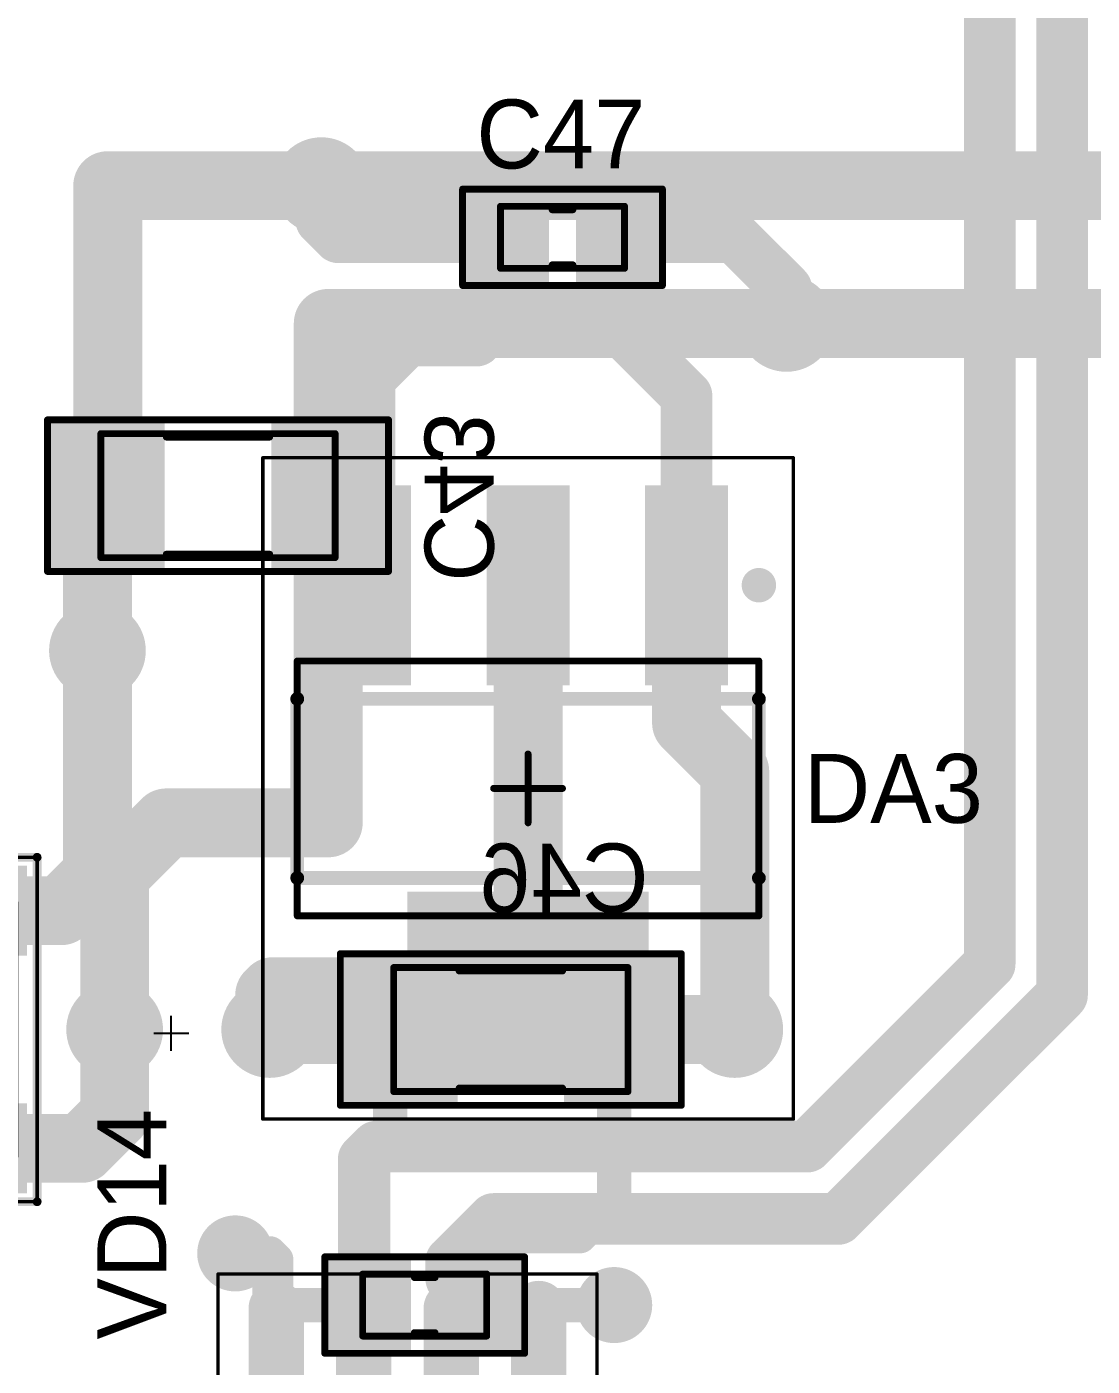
# Model space of a CAD drawing. Header units: millimetres. Extents: x 25 to 183, y 185 to 406.
# Drawn here: x 38.88 to 54.34, y 217.01 to 236.46 of the extents above; entities that cross this region are included whole.
import ezdxf

# ---------------------------------------------------------------- set-up
doc = ezdxf.new("R2010")
doc.units = ezdxf.units.MM
for name, color, linetype in [('BottomLayer', 5, 'Continuous'), ('BottomOverlay', 54, 'Continuous'), ('BottomPaste', 16, 'Continuous'), ('BottomSolder', 6, 'Continuous'), ('Mechanical13', 56, 'Continuous'), ('Mechanical15', 56, 'Continuous'), ('MultiLayer', 9, 'Continuous'), ('TopLayer', 1, 'Continuous'), ('TopOverlay', 2, 'Continuous'), ('TopPaste', 8, 'Continuous'), ('TopSolder', 216, 'Continuous'), ('ViaHoleLayer', 16, 'Continuous')]:
    doc.layers.add(name, color=color, linetype=linetype)

# ---------------------------------------------------------------- blocks, each defined once
blk = doc.blocks.new('SMD_C_0603_B_1886')
at = {"layer": 'BottomLayer'}
for points in [[(-1.3, 0.55), (-1.3, -0.55), (-0.3, 0.55), (-0.3, -0.55)], [(0.3, 0.55), (0.3, -0.55), (1.3, 0.55), (1.3, -0.55)]]:
    blk.add_solid(points, dxfattribs=at)
at = {"layer": 'BottomOverlay', "const_width": 0.1}
for points in [[(1.45, 0.7), (-1.45, 0.7)], [(-1.45, 0.7), (-1.45, -0.7)], [(1.45, 0.7), (1.45, -0.7)], [(0.15, 0.4), (-0.15, 0.4)], [(0.15, -0.4), (-0.15, -0.4)], [(1.45, -0.7), (-1.45, -0.7)]]:
    blk.add_lwpolyline(points, dxfattribs=at)
at = {"layer": 'BottomOverlay', "const_width": 0.05}
for points in [[(-1.475, 0.7, 1), (-1.425, 0.7, 1)], [(-1.475, 0.7, 1), (-1.425, 0.7, 1)], [(1.425, 0.7, 1), (1.475, 0.7, 1)], [(1.425, 0.7, 1), (1.475, 0.7, 1)], [(-0.175, 0.4, 1), (-0.125, 0.4, 1)], [(0.125, 0.4, 1), (0.175, 0.4, 1)], [(-0.175, -0.4, 1), (-0.125, -0.4, 1)], [(0.125, -0.4, 1), (0.175, -0.4, 1)], [(-1.475, -0.7, 1), (-1.425, -0.7, 1)], [(-1.475, -0.7, 1), (-1.425, -0.7, 1)], [(1.425, -0.7, 1), (1.475, -0.7, 1)], [(1.425, -0.7, 1), (1.475, -0.7, 1)]]:
    blk.add_lwpolyline(points, format="xyb", close=True, dxfattribs=at)
at = {"layer": 'BottomPaste'}
for points in [[(-1.3, 0.55), (-1.3, -0.55), (-0.3, 0.55), (-0.3, -0.55)], [(0.3, 0.55), (0.3, -0.55), (1.3, 0.55), (1.3, -0.55)]]:
    blk.add_solid(points, dxfattribs=at)
at = {"layer": 'BottomSolder'}
for points in [[(-1.402, 0.652), (-1.402, -0.652), (-0.198, 0.652), (-0.198, -0.652)], [(0.198, 0.652), (0.198, -0.652), (1.402, 0.652), (1.402, -0.652)]]:
    blk.add_solid(points, dxfattribs=at)
at = {"layer": 'Mechanical13', "const_width": 0.1}
for points in [[(0.9, 0.45), (-0.9, 0.45)], [(-0.9, 0.45), (-0.9, -0.45)], [(0.9, 0.45), (0.9, -0.45)], [(0.9, -0.45), (-0.9, -0.45)]]:
    blk.add_lwpolyline(points, dxfattribs=at)
at = {"layer": 'Mechanical13', "const_width": 0.05}
for points in [[(-0.925, 0.45, 1), (-0.875, 0.45, 1)], [(-0.925, 0.45, 1), (-0.875, 0.45, 1)], [(0.875, 0.45, 1), (0.925, 0.45, 1)], [(0.875, 0.45, 1), (0.925, 0.45, 1)], [(-0.925, -0.45, 1), (-0.875, -0.45, 1)], [(-0.925, -0.45, 1), (-0.875, -0.45, 1)], [(0.875, -0.45, 1), (0.925, -0.45, 1)], [(0.875, -0.45, 1), (0.925, -0.45, 1)]]:
    blk.add_lwpolyline(points, format="xyb", close=True, dxfattribs=at)
at = {"layer": 'Mechanical15', "const_width": 0.05}
for points in [[(1.45, 0.7), (-1.475, 0.7)], [(-1.475, 0.7), (-1.475, -0.7)], [(1.45, 0.7), (1.45, -0.7)], [(1.45, -0.7), (-1.475, -0.7)]]:
    blk.add_lwpolyline(points, dxfattribs=at)
at = {"layer": 'Mechanical15', "const_width": 0.025}
for points in [[(-1.488, 0.7, 1), (-1.463, 0.7, 1)], [(-1.488, 0.7, 1), (-1.463, 0.7, 1)], [(1.438, 0.7, 1), (1.462, 0.7, 1)], [(1.438, 0.7, 1), (1.462, 0.7, 1)], [(-1.488, -0.7, 1), (-1.463, -0.7, 1)], [(-1.488, -0.7, 1), (-1.463, -0.7, 1)], [(1.438, -0.7, 1), (1.462, -0.7, 1)], [(1.438, -0.7, 1), (1.462, -0.7, 1)]]:
    blk.add_lwpolyline(points, format="xyb", close=True, dxfattribs=at)
blk = doc.blocks.new('SMD_C_1206_B_1893')
at = {"layer": 'BottomLayer'}
for points in [[(-2.325, 0.95), (-2.325, -0.95), (-0.875, 0.95), (-0.875, -0.95)], [(0.875, 0.95), (0.875, -0.95), (2.325, 0.95), (2.325, -0.95)]]:
    blk.add_solid(points, dxfattribs=at)
at = {"layer": 'BottomOverlay', "const_width": 0.1}
for points in [[(2.475, 1.1), (-2.475, 1.1)], [(-2.475, 1.1), (-2.475, -1.1)], [(2.475, 1.1), (2.475, -1.1)], [(0.75, 0.85), (-0.75, 0.85)], [(0.75, -0.85), (-0.75, -0.85)], [(2.475, -1.1), (-2.475, -1.1)]]:
    blk.add_lwpolyline(points, dxfattribs=at)
at = {"layer": 'BottomOverlay', "const_width": 0.05}
for points in [[(-2.5, 1.1, 1), (-2.45, 1.1, 1)], [(-2.5, 1.1, 1), (-2.45, 1.1, 1)], [(2.45, 1.1, 1), (2.5, 1.1, 1)], [(2.45, 1.1, 1), (2.5, 1.1, 1)], [(-0.775, 0.85, 1), (-0.725, 0.85, 1)], [(0.725, 0.85, 1), (0.775, 0.85, 1)], [(-0.775, -0.85, 1), (-0.725, -0.85, 1)], [(0.725, -0.85, 1), (0.775, -0.85, 1)], [(-2.5, -1.1, 1), (-2.45, -1.1, 1)], [(-2.5, -1.1, 1), (-2.45, -1.1, 1)], [(2.45, -1.1, 1), (2.5, -1.1, 1)], [(2.45, -1.1, 1), (2.5, -1.1, 1)]]:
    blk.add_lwpolyline(points, format="xyb", close=True, dxfattribs=at)
at = {"layer": 'BottomPaste'}
for points in [[(-2.325, 0.95), (-2.325, -0.95), (-0.875, 0.95), (-0.875, -0.95)], [(0.875, 0.95), (0.875, -0.95), (2.325, 0.95), (2.325, -0.95)]]:
    blk.add_solid(points, dxfattribs=at)
at = {"layer": 'BottomSolder'}
for points in [[(-2.427, 1.052), (-2.427, -1.052), (-0.773, 1.052), (-0.773, -1.052)], [(0.773, 1.052), (0.773, -1.052), (2.427, 1.052), (2.427, -1.052)]]:
    blk.add_solid(points, dxfattribs=at)
at = {"layer": 'Mechanical13', "const_width": 0.1}
for points in [[(1.7, 0.9), (-1.7, 0.9)], [(-1.7, 0.9), (-1.7, -0.9)], [(1.7, 0.9), (1.7, -0.9)], [(1.7, -0.9), (-1.7, -0.9)]]:
    blk.add_lwpolyline(points, dxfattribs=at)
at = {"layer": 'Mechanical13', "const_width": 0.05}
for points in [[(-1.725, 0.9, 1), (-1.675, 0.9, 1)], [(-1.725, 0.9, 1), (-1.675, 0.9, 1)], [(1.675, 0.9, 1), (1.725, 0.9, 1)], [(1.675, 0.9, 1), (1.725, 0.9, 1)], [(-1.725, -0.9, 1), (-1.675, -0.9, 1)], [(-1.725, -0.9, 1), (-1.675, -0.9, 1)], [(1.675, -0.9, 1), (1.725, -0.9, 1)], [(1.675, -0.9, 1), (1.725, -0.9, 1)]]:
    blk.add_lwpolyline(points, format="xyb", close=True, dxfattribs=at)
at = {"layer": 'Mechanical15', "const_width": 0.05}
for points in [[(2.475, 1.1), (-2.5, 1.1)], [(-2.5, 1.1), (-2.5, -1.1)], [(2.475, 1.1), (2.475, -1.1)], [(2.475, -1.1), (-2.5, -1.1)]]:
    blk.add_lwpolyline(points, dxfattribs=at)
at = {"layer": 'Mechanical15', "const_width": 0.025}
for points in [[(-2.512, 1.1, 1), (-2.488, 1.1, 1)], [(-2.512, 1.1, 1), (-2.488, 1.1, 1)], [(2.462, 1.1, 1), (2.487, 1.1, 1)], [(2.462, 1.1, 1), (2.487, 1.1, 1)], [(-2.512, -1.1, 1), (-2.488, -1.1, 1)], [(-2.512, -1.1, 1), (-2.488, -1.1, 1)], [(2.462, -1.1, 1), (2.487, -1.1, 1)], [(2.462, -1.1, 1), (2.487, -1.1, 1)]]:
    blk.add_lwpolyline(points, format="xyb", close=True, dxfattribs=at)
blk = doc.blocks.new('SMD_C_0603_1894')
at = {"layer": 'Mechanical13', "const_width": 0.1}
for points in [[(0.9, 0.45), (-0.9, 0.45)], [(-0.9, 0.45), (-0.9, -0.45)], [(0.9, 0.45), (0.9, -0.45)], [(0.9, -0.45), (-0.9, -0.45)]]:
    blk.add_lwpolyline(points, dxfattribs=at)
at = {"layer": 'Mechanical13', "const_width": 0.05}
for points in [[(-0.925, 0.45, 1), (-0.875, 0.45, 1)], [(-0.925, 0.45, 1), (-0.875, 0.45, 1)], [(0.875, 0.45, 1), (0.925, 0.45, 1)], [(0.875, 0.45, 1), (0.925, 0.45, 1)], [(-0.925, -0.45, 1), (-0.875, -0.45, 1)], [(-0.925, -0.45, 1), (-0.875, -0.45, 1)], [(0.875, -0.45, 1), (0.925, -0.45, 1)], [(0.875, -0.45, 1), (0.925, -0.45, 1)]]:
    blk.add_lwpolyline(points, format="xyb", close=True, dxfattribs=at)
at = {"layer": 'Mechanical15', "const_width": 0.05}
for points in [[(1.45, 0.7), (-1.475, 0.7)], [(-1.475, 0.7), (-1.475, -0.7)], [(1.45, 0.7), (1.45, -0.7)], [(1.45, -0.7), (-1.475, -0.7)]]:
    blk.add_lwpolyline(points, dxfattribs=at)
at = {"layer": 'Mechanical15', "const_width": 0.025}
for points in [[(-1.488, 0.7, 1), (-1.463, 0.7, 1)], [(-1.488, 0.7, 1), (-1.463, 0.7, 1)], [(1.438, 0.7, 1), (1.462, 0.7, 1)], [(1.438, 0.7, 1), (1.462, 0.7, 1)], [(-1.488, -0.7, 1), (-1.463, -0.7, 1)], [(-1.488, -0.7, 1), (-1.463, -0.7, 1)], [(1.438, -0.7, 1), (1.462, -0.7, 1)], [(1.438, -0.7, 1), (1.462, -0.7, 1)]]:
    blk.add_lwpolyline(points, format="xyb", close=True, dxfattribs=at)
at = {"layer": 'TopLayer'}
for points in [[(-0.3, -0.55), (-0.3, 0.55), (-1.3, -0.55), (-1.3, 0.55)], [(1.3, -0.55), (1.3, 0.55), (0.3, -0.55), (0.3, 0.55)]]:
    blk.add_solid(points, dxfattribs=at)
at = {"layer": 'TopOverlay', "const_width": 0.1}
for points in [[(1.45, 0.7), (-1.45, 0.7)], [(-1.45, 0.7), (-1.45, -0.7)], [(1.45, 0.7), (1.45, -0.7)], [(0.15, 0.4), (-0.15, 0.4)], [(0.15, -0.4), (-0.15, -0.4)], [(1.45, -0.7), (-1.45, -0.7)]]:
    blk.add_lwpolyline(points, dxfattribs=at)
at = {"layer": 'TopOverlay', "const_width": 0.05}
for points in [[(-1.475, 0.7, 1), (-1.425, 0.7, 1)], [(-1.475, 0.7, 1), (-1.425, 0.7, 1)], [(1.425, 0.7, 1), (1.475, 0.7, 1)], [(1.425, 0.7, 1), (1.475, 0.7, 1)], [(-0.175, 0.4, 1), (-0.125, 0.4, 1)], [(0.125, 0.4, 1), (0.175, 0.4, 1)], [(-0.175, -0.4, 1), (-0.125, -0.4, 1)], [(0.125, -0.4, 1), (0.175, -0.4, 1)], [(-1.475, -0.7, 1), (-1.425, -0.7, 1)], [(-1.475, -0.7, 1), (-1.425, -0.7, 1)], [(1.425, -0.7, 1), (1.475, -0.7, 1)], [(1.425, -0.7, 1), (1.475, -0.7, 1)]]:
    blk.add_lwpolyline(points, format="xyb", close=True, dxfattribs=at)
at = {"layer": 'TopPaste'}
for points in [[(-0.3, -0.55), (-0.3, 0.55), (-1.3, -0.55), (-1.3, 0.55)], [(1.3, -0.55), (1.3, 0.55), (0.3, -0.55), (0.3, 0.55)]]:
    blk.add_solid(points, dxfattribs=at)
at = {"layer": 'TopSolder'}
for points in [[(-0.198, -0.652), (-0.198, 0.652), (-1.402, -0.652), (-1.402, 0.652)], [(1.402, -0.652), (1.402, 0.652), (0.198, -0.652), (0.198, 0.652)]]:
    blk.add_solid(points, dxfattribs=at)
blk = doc.blocks.new('SOT_223_M_1911')
at = {"layer": 'Mechanical13', "const_width": 0.1}
for points in [[(-1.85, -3.35), (-1.85, 3.35)], [(1.85, 3.35), (-1.85, 3.35)], [(1.85, -3.35), (1.85, 3.35)], [(1.85, -3.35), (-1.85, -3.35)]]:
    blk.add_lwpolyline(points, dxfattribs=at)
at = {"layer": 'Mechanical13', "const_width": 0.05}
for points in [[(-1.875, 3.35, 1), (-1.825, 3.35, 1)], [(-1.875, 3.35, 1), (-1.825, 3.35, 1)], [(1.825, 3.35, 1), (1.875, 3.35, 1)], [(1.825, 3.35, 1), (1.875, 3.35, 1)], [(-1.875, -3.35, 1), (-1.825, -3.35, 1)], [(-1.875, -3.35, 1), (-1.825, -3.35, 1)], [(1.825, -3.35, 1), (1.875, -3.35, 1)], [(1.825, -3.35, 1), (1.875, -3.35, 1)]]:
    blk.add_lwpolyline(points, format="xyb", close=True, dxfattribs=at)
at = {"layer": 'Mechanical15'}
for points, const_width in [([(-4.8, -3.85), (-4.8, 3.85)], 0.05), ([(4.8, 3.85), (-4.8, 3.85)], 0.05), ([(4.8, -3.85), (4.8, 3.85)], 0.05), ([(0, -0.5), (0, 0.5)], 0.1), ([(0.5, 0), (-0.5, 0)], 0.1), ([(4.8, -3.85), (-4.8, -3.85)], 0.05)]:
    blk.add_lwpolyline(points, dxfattribs=dict(at, const_width=const_width))
for points, const_width in [([(-4.812, 3.85, 1), (-4.787, 3.85, 1)], 0.025), ([(-4.812, 3.85, 1), (-4.787, 3.85, 1)], 0.025), ([(4.788, 3.85, 1), (4.812, 3.85, 1)], 0.025), ([(4.788, 3.85, 1), (4.812, 3.85, 1)], 0.025), ([(-0.025, 0.5, 1), (0.025, 0.5, 1)], 0.05), ([(-0.525, 0, 1), (-0.475, 0, 1)], 0.05), ([(0.475, 0, 1), (0.525, 0, 1)], 0.05), ([(-0.025, -0.5, 1), (0.025, -0.5, 1)], 0.05), ([(-4.812, -3.85, 1), (-4.787, -3.85, 1)], 0.025), ([(-4.812, -3.85, 1), (-4.787, -3.85, 1)], 0.025), ([(4.788, -3.85, 1), (4.812, -3.85, 1)], 0.025), ([(4.788, -3.85, 1), (4.812, -3.85, 1)], 0.025)]:
    blk.add_lwpolyline(points, format="xyb", close=True, dxfattribs=dict(at, const_width=const_width))
at = {"layer": 'TopLayer'}
for points in [[(-1.6, 1.8), (-1.6, 2.8), (-4.3, 1.8), (-4.3, 2.8)], [(4.3, -1.65), (4.3, 1.65), (1.6, -1.65), (1.6, 1.65)], [(-1.6, -0.5), (-1.6, 0.5), (-4.3, -0.5), (-4.3, 0.5)], [(-1.6, -2.8), (-1.6, -1.8), (-4.3, -2.8), (-4.3, -1.8)]]:
    blk.add_solid(points, dxfattribs=at)
at = {"layer": 'TopOverlay'}
for points, const_width in [([(-2.825, 3.35, 1), (-3.075, 3.35, 1)], 0.25), ([(-3.137, 3.35, 1), (-3.013, 3.35, 1)], 0.125), ([(-2.887, 3.35, 1), (-2.762, 3.35, 1)], 0.125), ([(-1.35, 3.35, 1), (-1.25, 3.35, 1)], 0.1), ([(-1.35, 3.35, 1), (-1.25, 3.35, 1)], 0.1), ([(1.25, 3.35, 1), (1.35, 3.35, 1)], 0.1), ([(1.25, 3.35, 1), (1.35, 3.35, 1)], 0.1), ([(-1.35, -3.35, 1), (-1.25, -3.35, 1)], 0.1), ([(-1.35, -3.35, 1), (-1.25, -3.35, 1)], 0.1), ([(1.25, -3.35, 1), (1.35, -3.35, 1)], 0.1), ([(1.25, -3.35, 1), (1.35, -3.35, 1)], 0.1)]:
    blk.add_lwpolyline(points, format="xyb", close=True, dxfattribs=dict(at, const_width=const_width))
at = {"layer": 'TopOverlay', "const_width": 0.2}
for points in [[(-1.3, -3.35), (-1.3, 3.35)], [(1.3, 3.35), (-1.3, 3.35)], [(1.3, -3.35), (1.3, 3.35)], [(1.3, -3.35), (-1.3, -3.35)]]:
    blk.add_lwpolyline(points, dxfattribs=at)
at = {"layer": 'TopPaste'}
for points in [[(-1.6, 1.8), (-1.6, 2.8), (-4.3, 1.8), (-4.3, 2.8)], [(4.3, -1.65), (4.3, 1.65), (1.6, -1.65), (1.6, 1.65)], [(-1.6, -0.5), (-1.6, 0.5), (-4.3, -0.5), (-4.3, 0.5)], [(-1.6, -2.8), (-1.6, -1.8), (-4.3, -2.8), (-4.3, -1.8)]]:
    blk.add_solid(points, dxfattribs=at)
at = {"layer": 'TopSolder'}
for points in [[(-1.498, 1.698), (-1.498, 2.902), (-4.402, 1.698), (-4.402, 2.902)], [(4.402, -1.752), (4.402, 1.752), (1.498, -1.752), (1.498, 1.752)], [(-1.498, -0.602), (-1.498, 0.602), (-4.402, -0.602), (-4.402, 0.602)], [(-1.498, -2.902), (-1.498, -1.698), (-4.402, -2.902), (-4.402, -1.698)]]:
    blk.add_solid(points, dxfattribs=at)
blk = doc.blocks.new('SOIC_8_1915')
at = {"layer": 'Mechanical13', "const_width": 0.1}
for points in [[(-2, 2.5), (-2, -2.5)], [(-2, 2.5), (2, 2.5)], [(2, 2.5), (2, -2.5)], [(-2, -2.5), (2, -2.5)]]:
    blk.add_lwpolyline(points, dxfattribs=at)
at = {"layer": 'Mechanical13'}
for points, const_width in [([(-2.025, 2.5, 1), (-1.975, 2.5, 1)], 0.05), ([(-2.025, 2.5, 1), (-1.975, 2.5, 1)], 0.05), ([(1.975, 2.5, 1), (2.025, 2.5, 1)], 0.05), ([(1.975, 2.5, 1), (2.025, 2.5, 1)], 0.05), ([(-0.6, 1.6, 1), (-1.6, 1.6, 1)], 0.1), ([(-1.625, 1.6, 1), (-1.575, 1.6, 1)], 0.05), ([(-0.625, 1.6, 1), (-0.575, 1.6, 1)], 0.05), ([(-2.025, -2.5, 1), (-1.975, -2.5, 1)], 0.05), ([(-2.025, -2.5, 1), (-1.975, -2.5, 1)], 0.05), ([(1.975, -2.5, 1), (2.025, -2.5, 1)], 0.05), ([(1.975, -2.5, 1), (2.025, -2.5, 1)], 0.05)]:
    blk.add_lwpolyline(points, format="xyb", close=True, dxfattribs=dict(at, const_width=const_width))
at = {"layer": 'Mechanical15'}
for points, const_width in [([(-3.7, 2.75), (-3.7, -2.75)], 0.05), ([(-3.7, 2.75), (3.7, 2.75)], 0.05), ([(3.7, 2.75), (3.7, -2.75)], 0.05), ([(0, 0.5), (0, -0.5)], 0.1), ([(-0.5, 0), (0.5, 0)], 0.1), ([(-3.7, -2.75), (3.7, -2.75)], 0.05)]:
    blk.add_lwpolyline(points, dxfattribs=dict(at, const_width=const_width))
for points, const_width in [([(-3.712, 2.75, 1), (-3.688, 2.75, 1)], 0.025), ([(-3.712, 2.75, 1), (-3.688, 2.75, 1)], 0.025), ([(3.688, 2.75, 1), (3.712, 2.75, 1)], 0.025), ([(3.688, 2.75, 1), (3.712, 2.75, 1)], 0.025), ([(-0.025, 0.5, 1), (0.025, 0.5, 1)], 0.05), ([(-0.525, 0, 1), (-0.475, 0, 1)], 0.05), ([(0.475, 0, 1), (0.525, 0, 1)], 0.05), ([(-0.025, -0.5, 1), (0.025, -0.5, 1)], 0.05), ([(-3.712, -2.75, 1), (-3.688, -2.75, 1)], 0.025), ([(-3.712, -2.75, 1), (-3.688, -2.75, 1)], 0.025), ([(3.688, -2.75, 1), (3.712, -2.75, 1)], 0.025), ([(3.688, -2.75, 1), (3.712, -2.75, 1)], 0.025)]:
    blk.add_lwpolyline(points, format="xyb", close=True, dxfattribs=dict(at, const_width=const_width))
at = {"layer": 'TopLayer', "const_width": 0.6}
for points in [[(2.25, 1.905), (3.2, 1.905)], [(-3.2, 0.635), (-2.25, 0.635)], [(2.25, 0.635), (3.2, 0.635)], [(-3.2, -0.635), (-2.25, -0.635)], [(2.25, -0.635), (3.2, -0.635)], [(-3.2, -1.905), (-2.25, -1.905)], [(2.25, -1.905), (3.2, -1.905)]]:
    blk.add_lwpolyline(points, dxfattribs=at)
at = {"layer": 'TopLayer', "const_width": 0.3}
for points in [[(2.1, 1.905, 1), (2.4, 1.905, 1)], [(3.05, 1.905, 1), (3.35, 1.905, 1)], [(-3.35, 0.635, 1), (-3.05, 0.635, 1)], [(-2.4, 0.635, 1), (-2.1, 0.635, 1)], [(2.1, 0.635, 1), (2.4, 0.635, 1)], [(3.05, 0.635, 1), (3.35, 0.635, 1)], [(-3.35, -0.635, 1), (-3.05, -0.635, 1)], [(-2.4, -0.635, 1), (-2.1, -0.635, 1)], [(2.1, -0.635, 1), (2.4, -0.635, 1)], [(3.05, -0.635, 1), (3.35, -0.635, 1)], [(-3.35, -1.905, 1), (-3.05, -1.905, 1)], [(-2.4, -1.905, 1), (-2.1, -1.905, 1)], [(2.1, -1.905, 1), (2.4, -1.905, 1)], [(3.05, -1.905, 1), (3.35, -1.905, 1)]]:
    blk.add_lwpolyline(points, format="xyb", close=True, dxfattribs=at)
at = {"layer": 'TopLayer'}
blk.add_solid([(-1.95, 1.605), (-1.95, 2.205), (-3.5, 1.605), (-3.5, 2.205)], dxfattribs=at)
at = {"layer": 'TopOverlay'}
for points, const_width in [([(-2.6, 2.755, 1), (-2.85, 2.755, 1)], 0.25), ([(-2.913, 2.755, 1), (-2.788, 2.755, 1)], 0.125), ([(-2.662, 2.755, 1), (-2.538, 2.755, 1)], 0.125), ([(-1.65, 2.5, 1), (-1.55, 2.5, 1)], 0.1), ([(-1.65, 2.5, 1), (-1.55, 2.5, 1)], 0.1), ([(1.55, 2.5, 1), (1.65, 2.5, 1)], 0.1), ([(1.55, 2.5, 1), (1.65, 2.5, 1)], 0.1), ([(-0.3, 1.5, 1), (-0.9, 1.5, 1)], 0.6), ([(-1.05, 1.5, 1), (-0.75, 1.5, 1)], 0.3), ([(-0.45, 1.5, 1), (-0.15, 1.5, 1)], 0.3), ([(-1.65, -2.5, 1), (-1.55, -2.5, 1)], 0.1), ([(-1.65, -2.5, 1), (-1.55, -2.5, 1)], 0.1), ([(1.55, -2.5, 1), (1.65, -2.5, 1)], 0.1), ([(1.55, -2.5, 1), (1.65, -2.5, 1)], 0.1)]:
    blk.add_lwpolyline(points, format="xyb", close=True, dxfattribs=dict(at, const_width=const_width))
at = {"layer": 'TopOverlay', "const_width": 0.2}
for points in [[(-1.6, 2.5), (-1.6, -2.5)], [(-1.6, 2.5), (1.6, 2.5)], [(1.6, 2.5), (1.6, -2.5)], [(-1.6, -2.5), (1.6, -2.5)]]:
    blk.add_lwpolyline(points, dxfattribs=at)
at = {"layer": 'TopPaste', "const_width": 0.6}
for points in [[(2.25, 1.905), (3.2, 1.905)], [(-3.2, 0.635), (-2.25, 0.635)], [(2.25, 0.635), (3.2, 0.635)], [(-3.2, -0.635), (-2.25, -0.635)], [(2.25, -0.635), (3.2, -0.635)], [(-3.2, -1.905), (-2.25, -1.905)], [(2.25, -1.905), (3.2, -1.905)]]:
    blk.add_lwpolyline(points, dxfattribs=at)
at = {"layer": 'TopPaste', "const_width": 0.3}
for points in [[(2.1, 1.905, 1), (2.4, 1.905, 1)], [(3.05, 1.905, 1), (3.35, 1.905, 1)], [(-3.35, 0.635, 1), (-3.05, 0.635, 1)], [(-2.4, 0.635, 1), (-2.1, 0.635, 1)], [(2.1, 0.635, 1), (2.4, 0.635, 1)], [(3.05, 0.635, 1), (3.35, 0.635, 1)], [(-3.35, -0.635, 1), (-3.05, -0.635, 1)], [(-2.4, -0.635, 1), (-2.1, -0.635, 1)], [(2.1, -0.635, 1), (2.4, -0.635, 1)], [(3.05, -0.635, 1), (3.35, -0.635, 1)], [(-3.35, -1.905, 1), (-3.05, -1.905, 1)], [(-2.4, -1.905, 1), (-2.1, -1.905, 1)], [(2.1, -1.905, 1), (2.4, -1.905, 1)], [(3.05, -1.905, 1), (3.35, -1.905, 1)]]:
    blk.add_lwpolyline(points, format="xyb", close=True, dxfattribs=at)
at = {"layer": 'TopPaste'}
blk.add_solid([(-1.95, 1.605), (-1.95, 2.205), (-3.5, 1.605), (-3.5, 2.205)], dxfattribs=at)
at = {"layer": 'TopSolder', "const_width": 0.803}
for points in [[(2.25, 1.905), (3.2, 1.905)], [(-3.2, 0.635), (-2.25, 0.635)], [(2.25, 0.635), (3.2, 0.635)], [(-3.2, -0.635), (-2.25, -0.635)], [(2.25, -0.635), (3.2, -0.635)], [(-3.2, -1.905), (-2.25, -1.905)], [(2.25, -1.905), (3.2, -1.905)]]:
    blk.add_lwpolyline(points, dxfattribs=at)
at = {"layer": 'TopSolder', "const_width": 0.402}
for points in [[(2.049, 1.905, 1), (2.451, 1.905, 1)], [(2.999, 1.905, 1), (3.401, 1.905, 1)], [(-3.401, 0.635, 1), (-2.999, 0.635, 1)], [(-2.451, 0.635, 1), (-2.049, 0.635, 1)], [(2.049, 0.635, 1), (2.451, 0.635, 1)], [(2.999, 0.635, 1), (3.401, 0.635, 1)], [(-3.401, -0.635, 1), (-2.999, -0.635, 1)], [(-2.451, -0.635, 1), (-2.049, -0.635, 1)], [(2.049, -0.635, 1), (2.451, -0.635, 1)], [(2.999, -0.635, 1), (3.401, -0.635, 1)], [(-3.401, -1.905, 1), (-2.999, -1.905, 1)], [(-2.451, -1.905, 1), (-2.049, -1.905, 1)], [(2.049, -1.905, 1), (2.451, -1.905, 1)], [(2.999, -1.905, 1), (3.401, -1.905, 1)]]:
    blk.add_lwpolyline(points, format="xyb", close=True, dxfattribs=at)
at = {"layer": 'TopSolder'}
blk.add_solid([(-1.848, 1.503), (-1.848, 2.307), (-3.602, 1.503), (-3.602, 2.307)], dxfattribs=at)
blk = doc.blocks.new('SOD80C_1938')
at = {"layer": 'Mechanical13', "const_width": 0.1}
for points in [[(-1.85, 0.8), (-1.85, -0.8)], [(-1.85, 0.8), (1.85, 0.8)], [(1.85, 0.8), (1.85, -0.8)], [(-1.85, -0.8), (1.85, -0.8)]]:
    blk.add_lwpolyline(points, dxfattribs=at)
at = {"layer": 'Mechanical13', "const_width": 0.05}
for points in [[(-1.875, 0.8, 1), (-1.825, 0.8, 1)], [(-1.875, 0.8, 1), (-1.825, 0.8, 1)], [(1.825, 0.8, 1), (1.875, 0.8, 1)], [(1.825, 0.8, 1), (1.875, 0.8, 1)], [(-1.875, -0.8, 1), (-1.825, -0.8, 1)], [(-1.875, -0.8, 1), (-1.825, -0.8, 1)], [(1.825, -0.8, 1), (1.875, -0.8, 1)], [(1.825, -0.8, 1), (1.875, -0.8, 1)]]:
    blk.add_lwpolyline(points, format="xyb", close=True, dxfattribs=at)
at = {"layer": 'Mechanical15'}
for points, const_width in [([(-2.5, 1.125), (-2.5, -1.125)], 0.05), ([(-2.5, 1.125), (2.5, 1.125)], 0.05), ([(2.5, 1.125), (2.5, -1.125)], 0.05), ([(0, 0.5), (0, -0.5)], 0.1), ([(-0.5, 0), (0.5, 0)], 0.1), ([(-2.5, -1.125), (2.5, -1.125)], 0.05)]:
    blk.add_lwpolyline(points, dxfattribs=dict(at, const_width=const_width))
for points, const_width in [([(-2.512, 1.125, 1), (-2.488, 1.125, 1)], 0.025), ([(-2.512, 1.125, 1), (-2.488, 1.125, 1)], 0.025), ([(2.488, 1.125, 1), (2.512, 1.125, 1)], 0.025), ([(2.488, 1.125, 1), (2.512, 1.125, 1)], 0.025), ([(-0.025, 0.5, 1), (0.025, 0.5, 1)], 0.05), ([(-0.525, 0, 1), (-0.475, 0, 1)], 0.05), ([(0.475, 0, 1), (0.525, 0, 1)], 0.05), ([(-0.025, -0.5, 1), (0.025, -0.5, 1)], 0.05), ([(-2.512, -1.125, 1), (-2.488, -1.125, 1)], 0.025), ([(-2.512, -1.125, 1), (-2.488, -1.125, 1)], 0.025), ([(2.488, -1.125, 1), (2.512, -1.125, 1)], 0.025), ([(2.488, -1.125, 1), (2.512, -1.125, 1)], 0.025)]:
    blk.add_lwpolyline(points, format="xyb", close=True, dxfattribs=dict(at, const_width=const_width))
at = {"layer": 'TopLayer'}
for points in [[(-1.175, -0.875), (-1.175, 0.875), (-2.275, -0.875), (-2.275, 0.875)], [(2.275, -0.875), (2.275, 0.875), (1.175, -0.875), (1.175, 0.875)]]:
    blk.add_solid(points, dxfattribs=at)
at = {"layer": 'TopOverlay'}
for p, q in [((-0.056, -3.325), (-0.056, -2.817)), ((-0.31, -3.071), (0.198, -3.071))]:
    blk.add_line(p, q, dxfattribs=at)
at = {"layer": 'TopOverlay', "const_width": 0.127}
for points in [[(-2.5, 1.125), (-2.5, -1.125)], [(-2.5, 1.125), (2.5, 1.125)], [(2.5, 1.125), (2.5, -1.125)], [(-2.5, -1.125), (2.5, -1.125)]]:
    blk.add_lwpolyline(points, dxfattribs=at)
at = {"layer": 'TopOverlay', "const_width": 0.0635}
for points in [[(-2.532, 1.125, 1), (-2.468, 1.125, 1)], [(-2.532, 1.125, 1), (-2.468, 1.125, 1)], [(2.468, 1.125, 1), (2.532, 1.125, 1)], [(2.468, 1.125, 1), (2.532, 1.125, 1)], [(-2.532, -1.125, 1), (-2.468, -1.125, 1)], [(-2.532, -1.125, 1), (-2.468, -1.125, 1)], [(2.468, -1.125, 1), (2.532, -1.125, 1)], [(2.468, -1.125, 1), (2.532, -1.125, 1)]]:
    blk.add_lwpolyline(points, format="xyb", close=True, dxfattribs=at)
at = {"layer": 'TopPaste'}
for points in [[(-1.175, -0.875), (-1.175, 0.875), (-2.275, -0.875), (-2.275, 0.875)], [(2.275, -0.875), (2.275, 0.875), (1.175, -0.875), (1.175, 0.875)]]:
    blk.add_solid(points, dxfattribs=at)
at = {"layer": 'TopSolder'}
for points in [[(-1.073, -0.977), (-1.073, 0.977), (-2.377, -0.977), (-2.377, 0.977)], [(2.377, -0.977), (2.377, 0.977), (1.073, -0.977), (1.073, 0.977)]]:
    blk.add_solid(points, dxfattribs=at)
blk = doc.blocks.new('SMD_C_1206_B_1948')
at = {"layer": 'BottomLayer'}
for points in [[(-2.325, 0.95), (-2.325, -0.95), (-0.875, 0.95), (-0.875, -0.95)], [(0.875, 0.95), (0.875, -0.95), (2.325, 0.95), (2.325, -0.95)]]:
    blk.add_solid(points, dxfattribs=at)
at = {"layer": 'BottomOverlay', "const_width": 0.1}
for points in [[(2.475, 1.1), (-2.475, 1.1)], [(-2.475, 1.1), (-2.475, -1.1)], [(2.475, 1.1), (2.475, -1.1)], [(0.75, 0.85), (-0.75, 0.85)], [(0.75, -0.85), (-0.75, -0.85)], [(2.475, -1.1), (-2.475, -1.1)]]:
    blk.add_lwpolyline(points, dxfattribs=at)
at = {"layer": 'BottomOverlay', "const_width": 0.05}
for points in [[(-2.5, 1.1, 1), (-2.45, 1.1, 1)], [(-2.5, 1.1, 1), (-2.45, 1.1, 1)], [(2.45, 1.1, 1), (2.5, 1.1, 1)], [(2.45, 1.1, 1), (2.5, 1.1, 1)], [(-0.775, 0.85, 1), (-0.725, 0.85, 1)], [(0.725, 0.85, 1), (0.775, 0.85, 1)], [(-0.775, -0.85, 1), (-0.725, -0.85, 1)], [(0.725, -0.85, 1), (0.775, -0.85, 1)], [(-2.5, -1.1, 1), (-2.45, -1.1, 1)], [(-2.5, -1.1, 1), (-2.45, -1.1, 1)], [(2.45, -1.1, 1), (2.5, -1.1, 1)], [(2.45, -1.1, 1), (2.5, -1.1, 1)]]:
    blk.add_lwpolyline(points, format="xyb", close=True, dxfattribs=at)
at = {"layer": 'BottomPaste'}
for points in [[(-2.325, 0.95), (-2.325, -0.95), (-0.875, 0.95), (-0.875, -0.95)], [(0.875, 0.95), (0.875, -0.95), (2.325, 0.95), (2.325, -0.95)]]:
    blk.add_solid(points, dxfattribs=at)
at = {"layer": 'BottomSolder'}
for points in [[(-2.427, 1.052), (-2.427, -1.052), (-0.773, 1.052), (-0.773, -1.052)], [(0.773, 1.052), (0.773, -1.052), (2.427, 1.052), (2.427, -1.052)]]:
    blk.add_solid(points, dxfattribs=at)
at = {"layer": 'Mechanical13', "const_width": 0.1}
for points in [[(1.7, 0.9), (-1.7, 0.9)], [(-1.7, 0.9), (-1.7, -0.9)], [(1.7, 0.9), (1.7, -0.9)], [(1.7, -0.9), (-1.7, -0.9)]]:
    blk.add_lwpolyline(points, dxfattribs=at)
at = {"layer": 'Mechanical13', "const_width": 0.05}
for points in [[(-1.725, 0.9, 1), (-1.675, 0.9, 1)], [(-1.725, 0.9, 1), (-1.675, 0.9, 1)], [(1.675, 0.9, 1), (1.725, 0.9, 1)], [(1.675, 0.9, 1), (1.725, 0.9, 1)], [(-1.725, -0.9, 1), (-1.675, -0.9, 1)], [(-1.725, -0.9, 1), (-1.675, -0.9, 1)], [(1.675, -0.9, 1), (1.725, -0.9, 1)], [(1.675, -0.9, 1), (1.725, -0.9, 1)]]:
    blk.add_lwpolyline(points, format="xyb", close=True, dxfattribs=at)
at = {"layer": 'Mechanical15', "const_width": 0.05}
for points in [[(2.475, 1.1), (-2.5, 1.1)], [(-2.5, 1.1), (-2.5, -1.1)], [(2.475, 1.1), (2.475, -1.1)], [(2.475, -1.1), (-2.5, -1.1)]]:
    blk.add_lwpolyline(points, dxfattribs=at)
at = {"layer": 'Mechanical15', "const_width": 0.025}
for points in [[(-2.512, 1.1, 1), (-2.488, 1.1, 1)], [(-2.512, 1.1, 1), (-2.488, 1.1, 1)], [(2.462, 1.1, 1), (2.487, 1.1, 1)], [(2.462, 1.1, 1), (2.487, 1.1, 1)], [(-2.512, -1.1, 1), (-2.488, -1.1, 1)], [(-2.512, -1.1, 1), (-2.488, -1.1, 1)], [(2.462, -1.1, 1), (2.487, -1.1, 1)], [(2.462, -1.1, 1), (2.487, -1.1, 1)]]:
    blk.add_lwpolyline(points, format="xyb", close=True, dxfattribs=at)

msp = doc.modelspace()

# ---------------------------------------------------------------- linework, layer by layer
at = {"layer": 'BottomLayer'}
for points, const_width in [([(42.85, 234.15, 1), (43.45, 234.15, 1)], 0.6), ([(39.8, 234.15, 1), (40.3, 234.15, 1)], 0.5), ([(39.8, 234.15, 1), (40.3, 234.15, 1)], 0.5), ([(42.9, 234.15, 1), (43.4, 234.15, 1)], 0.5), ([(42.9, 234.15, 1), (43.4, 234.15, 1)], 0.5), ([(49.6, 232.15, 1), (50.2, 232.15, 1)], 0.6), ([(43, 232.15, 1), (43.5, 232.15, 1)], 0.5), ([(43, 232.15, 1), (43.5, 232.15, 1)], 0.5), ([(49.65, 232.15, 1), (50.15, 232.15, 1)], 0.5), ([(49.65, 232.15, 1), (50.15, 232.15, 1)], 0.5), ([(39.8, 229.65, 1), (40.3, 229.65, 1)], 0.5), ([(39.8, 229.65, 1), (40.3, 229.65, 1)], 0.5), ([(43, 229.65, 1), (43.5, 229.65, 1)], 0.5), ([(43, 229.65, 1), (43.5, 229.65, 1)], 0.5), ([(39.65, 229.5, 1), (40.15, 229.5, 1)], 0.5), ([(39.65, 229.5, 1), (40.15, 229.5, 1)], 0.5), ([(39.6, 227.4, 1), (40.2, 227.4, 1)], 0.6), ([(39.65, 227.4, 1), (40.15, 227.4, 1)], 0.5), ([(40.65, 224.9, 1), (41.15, 224.9, 1)], 0.5), ([(40.65, 224.9, 1), (41.15, 224.9, 1)], 0.5), ([(43, 224.9, 1), (43.5, 224.9, 1)], 0.5), ([(43, 224.9, 1), (43.5, 224.9, 1)], 0.5), ([(39.9, 224.15, 1), (40.4, 224.15, 1)], 0.5), ([(39.9, 224.15, 1), (40.4, 224.15, 1)], 0.5), ([(39.85, 221.9, 1), (40.45, 221.9, 1)], 0.6), ([(42.1, 221.9, 1), (42.7, 221.9, 1)], 0.6), ([(48.85, 221.9, 1), (49.45, 221.9, 1)], 0.6), ([(39.9, 221.9, 1), (40.4, 221.9, 1)], 0.5), ([(42.15, 221.9, 1), (42.65, 221.9, 1)], 0.5), ([(43.9, 221.9, 1), (44.4, 221.9, 1)], 0.5), ([(43.9, 221.9, 1), (44.4, 221.9, 1)], 0.5), ([(44.05, 221.9, 1), (44.55, 221.9, 1)], 0.5), ([(47.4, 221.9, 1), (47.9, 221.9, 1)], 0.5), ([(48.9, 221.9, 1), (49.4, 221.9, 1)], 0.5), ([(44.025, 221.9, 1), (44.275, 221.9, 1)], 0.25), ([(47.275, 221.9, 1), (47.525, 221.9, 1)], 0.25), ([(44.025, 220.4, 1), (44.275, 220.4, 1)], 0.25), ([(44.025, 220.4, 1), (44.275, 220.4, 1)], 0.25), ([(43.775, 220.15, 1), (44.025, 220.15, 1)], 0.25), ([(43.775, 220.15, 1), (44.025, 220.15, 1)], 0.25), ([(47.275, 219.4, 1), (47.525, 219.4, 1)], 0.25), ([(47.275, 219.4, 1), (47.525, 219.4, 1)], 0.25), ([(45.775, 218.9, 1), (46.025, 218.9, 1)], 0.25), ([(45.775, 218.9, 1), (46.025, 218.9, 1)], 0.25), ([(46.775, 218.9, 1), (47.025, 218.9, 1)], 0.25), ([(46.775, 218.9, 1), (47.025, 218.9, 1)], 0.25), ([(41.675, 218.65, 1), (42.125, 218.65, 1)], 0.45), ([(41.775, 218.65, 1), (42.025, 218.65, 1)], 0.25), ([(42.275, 218.65, 1), (42.525, 218.65, 1)], 0.25), ([(42.275, 218.65, 1), (42.525, 218.65, 1)], 0.25), ([(45.325, 218.45, 1), (45.575, 218.45, 1)], 0.25), ([(45.325, 218.45, 1), (45.575, 218.45, 1)], 0.25), ([(47.175, 217.9, 1), (47.625, 217.9, 1)], 0.45), ([(42.275, 217.9, 1), (42.525, 217.9, 1)], 0.25), ([(42.275, 217.9, 1), (42.525, 217.9, 1)], 0.25), ([(43.725, 217.9, 1), (43.975, 217.9, 1)], 0.25), ([(43.725, 217.9, 1), (43.975, 217.9, 1)], 0.25), ([(43.775, 217.9, 1), (44.025, 217.9, 1)], 0.25), ([(43.775, 217.9, 1), (44.025, 217.9, 1)], 0.25), ([(45.325, 217.9, 1), (45.575, 217.9, 1)], 0.25), ([(45.325, 217.9, 1), (45.575, 217.9, 1)], 0.25), ([(47.275, 217.9, 1), (47.525, 217.9, 1)], 0.25)]:
    msp.add_lwpolyline(points, format="xyb", close=True, dxfattribs=dict(at, const_width=const_width))
for points, const_width in [([(40.05, 229.65), (40.05, 234.15)], 1), ([(40.05, 234.15), (43.15, 234.15)], 1), ([(43.15, 234.15), (59.15, 234.15)], 1), ([(43.25, 229.65), (43.25, 232.15)], 1), ([(43.25, 232.15), (49.9, 232.15)], 1), ([(49.9, 232.15), (61.4, 232.15)], 1), ([(39.9, 229.5), (40.05, 229.65)], 1), ([(43.25, 224.9), (43.25, 229.65)], 1), ([(39.9, 227.4), (39.9, 229.5)], 1), ([(40.15, 224.15), (40.9, 224.9)], 1), ([(40.9, 224.9), (43.25, 224.9)], 1), ([(40.15, 221.9), (40.15, 224.15)], 1), ([(42.4, 221.9), (44.15, 221.9)], 1), ([(44.15, 221.9), (44.3, 221.9)], 1), ([(47.65, 221.9), (49.15, 221.9)], 1), ([(44.15, 220.4), (44.15, 221.9)], 0.5), ([(47.4, 219.4), (47.4, 221.9)], 0.5), ([(43.9, 220.15), (44.15, 220.4)], 0.5), ([(43.9, 217.9), (43.9, 220.15)], 0.5), ([(46.9, 218.9), (47.4, 219.4)], 0.5), ([(45.45, 218.45), (45.9, 218.9)], 0.5), ([(45.9, 218.9), (46.9, 218.9)], 0.5), ([(41.9, 218.65), (42.4, 218.65)], 0.5), ([(42.4, 217.9), (42.4, 218.65)], 0.5), ([(45.45, 217.9), (45.45, 218.45)], 0.5), ([(42.4, 217.9), (43.85, 217.9)], 0.5), ([(43.85, 217.9), (43.9, 217.9)], 0.5), ([(45.45, 217.9), (47.4, 217.9)], 0.5)]:
    msp.add_lwpolyline(points, dxfattribs=dict(at, const_width=const_width))
at = {"layer": 'BottomSolder'}
for points, const_width in [([(42.799, 234.15, 1), (43.501, 234.15, 1)], 0.702), ([(49.549, 232.15, 1), (50.251, 232.15, 1)], 0.702), ([(39.549, 227.4, 1), (40.251, 227.4, 1)], 0.702), ([(39.799, 221.9, 1), (40.501, 221.9, 1)], 0.702), ([(42.049, 221.9, 1), (42.751, 221.9, 1)], 0.702), ([(48.799, 221.9, 1), (49.501, 221.9, 1)], 0.702), ([(41.624, 218.65, 1), (42.176, 218.65, 1)], 0.552), ([(47.124, 217.9, 1), (47.676, 217.9, 1)], 0.552)]:
    msp.add_lwpolyline(points, format="xyb", close=True, dxfattribs=dict(at, const_width=const_width))
at = {"layer": 'MultiLayer'}
for points, const_width in [([(42.85, 234.15, 1), (43.45, 234.15, 1)], 0.6), ([(49.6, 232.15, 1), (50.2, 232.15, 1)], 0.6), ([(39.6, 227.4, 1), (40.2, 227.4, 1)], 0.6), ([(39.85, 221.9, 1), (40.45, 221.9, 1)], 0.6), ([(42.1, 221.9, 1), (42.7, 221.9, 1)], 0.6), ([(48.85, 221.9, 1), (49.45, 221.9, 1)], 0.6), ([(41.675, 218.65, 1), (42.125, 218.65, 1)], 0.45), ([(47.175, 217.9, 1), (47.625, 217.9, 1)], 0.45)]:
    msp.add_lwpolyline(points, format="xyb", close=True, dxfattribs=dict(at, const_width=const_width))
at = {"layer": 'TopLayer'}
for points, const_width in [([(52.85, 222.85), (52.85, 250.1)], 0.75), ([(53.9, 222.4), (53.9, 249.65)], 0.75), ([(43.15, 233.65), (43.15, 234.15)], 0.75), ([(43.15, 233.65), (43.4, 233.4)], 0.75), ([(43.4, 233.4), (45.85, 233.4)], 0.75), ([(45.9, 232.4), (45.9, 233.4)], 0.75), ([(47.4, 232.15), (47.4, 233.4)], 0.75), ([(47.45, 233.4), (49.15, 233.4)], 0.75), ([(49.15, 233.4), (49.9, 232.65)], 0.75), ([(49.9, 232.15), (49.9, 232.65)], 0.75), ([(45.4, 231.9), (45.9, 232.4)], 0.75), ([(47.4, 232.15), (48.45, 231.1)], 0.75), ([(43.85, 231.35), (44.4, 231.9)], 0.75), ([(44.4, 231.9), (45.4, 231.9)], 0.75), ([(43.85, 228.35), (43.85, 231.35)], 0.75), ([(48.45, 228.35), (48.45, 231.1)], 0.75), ([(46.15, 222.45), (46.15, 228.35)], 1), ([(48.45, 226.35), (48.45, 228.35)], 1), ([(39.9, 224.15), (39.9, 227.4)], 1), ([(48.45, 226.35), (49.15, 225.65)], 1), ([(49.15, 221.9), (49.15, 225.65)], 1), ([(39.375, 223.625), (39.9, 224.15)], 1), ([(37.9, 223.625), (39.375, 223.625)], 1), ([(50.2, 220.2), (52.85, 222.85)], 0.75), ([(42.4, 222.4), (42.45, 222.45)], 1), ([(42.4, 221.9), (42.4, 222.4)], 1), ([(42.45, 222.45), (46.15, 222.45)], 1), ([(50.65, 219.15), (53.9, 222.4)], 0.75), ([(40.15, 220.65), (40.15, 221.9)], 1), ([(39.675, 220.175), (40.15, 220.65)], 1), ([(37.9, 220.175), (39.675, 220.175)], 1), ([(43.765, 220.015), (43.95, 220.2)], 0.75), ([(43.95, 220.2), (50.2, 220.2)], 0.75), ([(43.765, 218.265), (43.765, 220.015)], 0.75), ([(45.035, 218.535), (45.65, 219.15)], 0.75), ([(45.65, 219.15), (50.65, 219.15)], 0.75), ([(41.9, 218.65), (42.4, 218.65)], 0.5), ([(42.4, 218.65), (42.495, 218.555)], 0.5), ([(42.495, 217.375), (42.495, 218.555)], 0.5), ([(45.035, 218.285), (45.035, 218.535)], 0.75), ([(43.765, 217.375), (43.765, 218.265)], 0.5), ([(45.035, 217.375), (45.035, 218.285)], 0.5), ([(46.305, 217.9), (47.4, 217.9)], 0.5), ([(46.305, 217.375), (46.305, 217.9)], 0.5)]:
    msp.add_lwpolyline(points, dxfattribs=dict(at, const_width=const_width))
for points, const_width in [([(42.85, 234.15, 1), (43.45, 234.15, 1)], 0.6), ([(42.962, 234.15, 1), (43.338, 234.15, 1)], 0.375), ([(42.962, 233.65, 1), (43.338, 233.65, 1)], 0.375), ([(42.962, 233.65, 1), (43.338, 233.65, 1)], 0.375), ([(43.212, 233.4, 1), (43.587, 233.4, 1)], 0.375), ([(43.212, 233.4, 1), (43.587, 233.4, 1)], 0.375), ([(45.663, 233.4, 1), (46.038, 233.4, 1)], 0.375), ([(45.712, 233.4, 1), (46.087, 233.4, 1)], 0.375), ([(47.212, 233.4, 1), (47.587, 233.4, 1)], 0.375), ([(47.263, 233.4, 1), (47.638, 233.4, 1)], 0.375), ([(48.963, 233.4, 1), (49.338, 233.4, 1)], 0.375), ([(48.963, 233.4, 1), (49.338, 233.4, 1)], 0.375), ([(49.712, 232.65, 1), (50.087, 232.65, 1)], 0.375), ([(49.712, 232.65, 1), (50.087, 232.65, 1)], 0.375), ([(45.712, 232.4, 1), (46.087, 232.4, 1)], 0.375), ([(45.712, 232.4, 1), (46.087, 232.4, 1)], 0.375), ([(49.6, 232.15, 1), (50.2, 232.15, 1)], 0.6), ([(47.212, 232.15, 1), (47.587, 232.15, 1)], 0.375), ([(47.212, 232.15, 1), (47.587, 232.15, 1)], 0.375), ([(49.712, 232.15, 1), (50.087, 232.15, 1)], 0.375), ([(44.213, 231.9, 1), (44.588, 231.9, 1)], 0.375), ([(44.213, 231.9, 1), (44.588, 231.9, 1)], 0.375), ([(45.213, 231.9, 1), (45.588, 231.9, 1)], 0.375), ([(45.213, 231.9, 1), (45.588, 231.9, 1)], 0.375), ([(43.662, 231.35, 1), (44.037, 231.35, 1)], 0.375), ([(43.662, 231.35, 1), (44.037, 231.35, 1)], 0.375), ([(48.262, 231.1, 1), (48.637, 231.1, 1)], 0.375), ([(48.262, 231.1, 1), (48.637, 231.1, 1)], 0.375), ([(43.662, 228.35, 1), (44.037, 228.35, 1)], 0.375), ([(45.9, 228.35, 1), (46.4, 228.35, 1)], 0.5), ([(48.2, 228.35, 1), (48.7, 228.35, 1)], 0.5), ([(48.262, 228.35, 1), (48.637, 228.35, 1)], 0.375), ([(39.6, 227.4, 1), (40.2, 227.4, 1)], 0.6), ([(39.65, 227.4, 1), (40.15, 227.4, 1)], 0.5), ([(48.2, 226.35, 1), (48.7, 226.35, 1)], 0.5), ([(48.2, 226.35, 1), (48.7, 226.35, 1)], 0.5), ([(48.9, 225.65, 1), (49.4, 225.65, 1)], 0.5), ([(48.9, 225.65, 1), (49.4, 225.65, 1)], 0.5), ([(39.65, 224.15, 1), (40.15, 224.15, 1)], 0.5), ([(39.65, 224.15, 1), (40.15, 224.15, 1)], 0.5), ([(39.125, 223.625, 1), (39.625, 223.625, 1)], 0.5), ([(39.125, 223.625, 1), (39.625, 223.625, 1)], 0.5), ([(52.662, 222.85, 1), (53.037, 222.85, 1)], 0.375), ([(52.662, 222.85, 1), (53.037, 222.85, 1)], 0.375), ([(42.15, 222.4, 1), (42.65, 222.4, 1)], 0.5), ([(42.15, 222.4, 1), (42.65, 222.4, 1)], 0.5), ([(42.2, 222.45, 1), (42.7, 222.45, 1)], 0.5), ([(42.2, 222.45, 1), (42.7, 222.45, 1)], 0.5), ([(45.9, 222.45, 1), (46.4, 222.45, 1)], 0.5), ([(45.9, 222.45, 1), (46.4, 222.45, 1)], 0.5), ([(53.712, 222.4, 1), (54.087, 222.4, 1)], 0.375), ([(53.712, 222.4, 1), (54.087, 222.4, 1)], 0.375), ([(39.85, 221.9, 1), (40.45, 221.9, 1)], 0.6), ([(42.1, 221.9, 1), (42.7, 221.9, 1)], 0.6), ([(48.85, 221.9, 1), (49.45, 221.9, 1)], 0.6), ([(39.9, 221.9, 1), (40.4, 221.9, 1)], 0.5), ([(42.15, 221.9, 1), (42.65, 221.9, 1)], 0.5), ([(48.9, 221.9, 1), (49.4, 221.9, 1)], 0.5), ([(39.9, 220.65, 1), (40.4, 220.65, 1)], 0.5), ([(39.9, 220.65, 1), (40.4, 220.65, 1)], 0.5), ([(39.425, 220.175, 1), (39.925, 220.175, 1)], 0.5), ([(39.425, 220.175, 1), (39.925, 220.175, 1)], 0.5), ([(43.763, 220.2, 1), (44.138, 220.2, 1)], 0.375), ([(43.763, 220.2, 1), (44.138, 220.2, 1)], 0.375), ([(50.013, 220.2, 1), (50.388, 220.2, 1)], 0.375), ([(50.013, 220.2, 1), (50.388, 220.2, 1)], 0.375), ([(43.577, 220.015, 1), (43.953, 220.015, 1)], 0.375), ([(43.577, 220.015, 1), (43.953, 220.015, 1)], 0.375), ([(45.463, 219.15, 1), (45.838, 219.15, 1)], 0.375), ([(45.463, 219.15, 1), (45.838, 219.15, 1)], 0.375), ([(50.463, 219.15, 1), (50.838, 219.15, 1)], 0.375), ([(50.463, 219.15, 1), (50.838, 219.15, 1)], 0.375), ([(41.675, 218.65, 1), (42.125, 218.65, 1)], 0.45), ([(41.775, 218.65, 1), (42.025, 218.65, 1)], 0.25), ([(42.275, 218.65, 1), (42.525, 218.65, 1)], 0.25), ([(42.275, 218.65, 1), (42.525, 218.65, 1)], 0.25), ([(42.37, 218.555, 1), (42.62, 218.555, 1)], 0.25), ([(42.37, 218.555, 1), (42.62, 218.555, 1)], 0.25), ([(44.847, 218.535, 1), (45.223, 218.535, 1)], 0.375), ([(44.847, 218.535, 1), (45.223, 218.535, 1)], 0.375), ([(43.577, 218.265, 1), (43.953, 218.265, 1)], 0.375), ([(44.847, 218.285, 1), (45.223, 218.285, 1)], 0.375), ([(43.64, 218.265, 1), (43.89, 218.265, 1)], 0.25), ([(44.91, 218.285, 1), (45.16, 218.285, 1)], 0.25), ([(47.175, 217.9, 1), (47.625, 217.9, 1)], 0.45), ([(46.18, 217.9, 1), (46.43, 217.9, 1)], 0.25), ([(46.18, 217.9, 1), (46.43, 217.9, 1)], 0.25), ([(47.275, 217.9, 1), (47.525, 217.9, 1)], 0.25), ([(42.37, 217.375, 1), (42.62, 217.375, 1)], 0.25), ([(43.64, 217.375, 1), (43.89, 217.375, 1)], 0.25), ([(44.91, 217.375, 1), (45.16, 217.375, 1)], 0.25), ([(46.18, 217.375, 1), (46.43, 217.375, 1)], 0.25)]:
    msp.add_lwpolyline(points, format="xyb", close=True, dxfattribs=dict(at, const_width=const_width))
at = {"layer": 'TopSolder'}
for points, const_width in [([(42.799, 234.15, 1), (43.501, 234.15, 1)], 0.702), ([(49.549, 232.15, 1), (50.251, 232.15, 1)], 0.702), ([(39.549, 227.4, 1), (40.251, 227.4, 1)], 0.702), ([(39.799, 221.9, 1), (40.501, 221.9, 1)], 0.702), ([(42.049, 221.9, 1), (42.751, 221.9, 1)], 0.702), ([(48.799, 221.9, 1), (49.501, 221.9, 1)], 0.702), ([(41.624, 218.65, 1), (42.176, 218.65, 1)], 0.552), ([(47.124, 217.9, 1), (47.676, 217.9, 1)], 0.552)]:
    msp.add_lwpolyline(points, format="xyb", close=True, dxfattribs=dict(at, const_width=const_width))
at = {"layer": 'ViaHoleLayer'}
for points, const_width in [([(42.975, 234.15, 1), (43.325, 234.15, 1)], 0.35), ([(49.725, 232.15, 1), (50.075, 232.15, 1)], 0.35), ([(39.725, 227.4, 1), (40.075, 227.4, 1)], 0.35), ([(39.975, 221.9, 1), (40.325, 221.9, 1)], 0.35), ([(42.225, 221.9, 1), (42.575, 221.9, 1)], 0.35), ([(48.975, 221.9, 1), (49.325, 221.9, 1)], 0.35), ([(41.775, 218.65, 1), (42.025, 218.65, 1)], 0.25), ([(47.275, 217.9, 1), (47.525, 217.9, 1)], 0.25)]:
    msp.add_lwpolyline(points, format="xyb", close=True, dxfattribs=dict(at, const_width=const_width))

# ---------------------------------------------------------------- block references
for name, p, rotation in [('SMD_C_0603_1894', (46.65, 233.4), 180), ('SMD_C_1206_B_1948', (41.65, 229.65), 180), ('SOT_223_M_1911', (46.15, 225.4), 270), ('SOD80C_1938', (37.9, 221.9), 90), ('SMD_C_1206_B_1893', (45.9, 221.9), 180), ('SMD_C_0603_B_1886', (44.65, 217.9), 180), ('SOIC_8_1915', (44.4, 214.65), 90)]:
    msp.add_blockref(name, p, dxfattribs=dict(rotation=rotation))

# ---------------------------------------------------------------- texts
at = {"layer": 'BottomOverlay', "text_generation_flag": 2}
msp.add_text('C43', height=1, rotation=270, dxfattribs=at).set_placement((44.65, 228.4))
msp.add_text('C46', height=1, dxfattribs=at).set_placement((47.9, 223.6))
at = {"layer": 'TopOverlay'}
for s, p in [('C47', (45.4, 234.4)), ('DA3', (50.15, 224.9))]:
    msp.add_text(s, height=1, dxfattribs=at).set_placement(p)
msp.add_text('VD14', height=1, rotation=90, dxfattribs=at).set_placement((40.9, 217.4))

doc.saveas('drawing.dxf')
